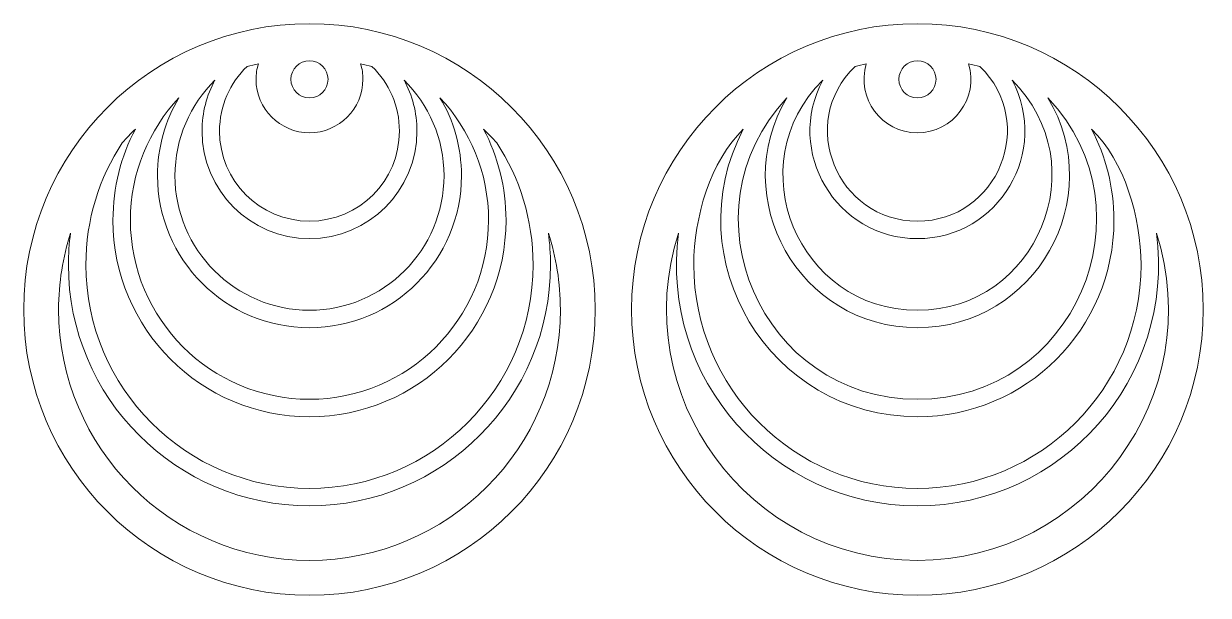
# Model space of a CAD drawing. Header units: inches. Extents: x 9 to 280, y 6 to 138.
import ezdxf

# ---------------------------------------------------------------- set-up
doc = ezdxf.new("R2010")
doc.units = ezdxf.units.IN
doc.header["$MEASUREMENT"] = 0
doc.layers.add('_U+0421_U+043B_U+043E_U+0439 1', color=7, linetype='Continuous')

msp = doc.modelspace()

# ---------------------------------------------------------------- linework, layer by layer
at = {"layer": '_U+0421_U+043B_U+043E_U+0439 1', "color": 1, "lineweight": 9, "true_color": 0xff0000}
for points, knots in [([(74.5, 137.5), (38.33, 137.5), (9, 108.17), (9, 72), (9, 35.82), (38.33, 6.5), (74.5, 6.5), (110.68, 6.5), (140, 35.82), (140, 72), (140, 108.17), (110.68, 137.5), (74.5, 137.5)], [0, 0, 0, 0, 1, 1, 1, 2, 2, 2, 3, 3, 3, 4, 4, 4, 4]), ([(148.33, 72), (148.33, 35.82), (177.66, 6.5), (213.83, 6.5), (250.01, 6.5), (279.33, 35.82), (279.33, 72), (279.33, 108.17), (250.01, 137.5), (213.83, 137.5), (177.66, 137.5), (148.33, 108.17), (148.33, 72)], [0, 0, 0, 0, 1, 1, 1, 2, 2, 2, 3, 3, 3, 4, 4, 4, 4]), ([(88.81, 127.7), (92.69, 123.94), (95.12, 118.69), (95.12, 112.88), (95.12, 101.5), (85.87, 92.25), (74.5, 92.25), (63.13, 92.25), (53.88, 101.5), (53.88, 112.88), (53.88, 118.69), (56.31, 123.94), (60.19, 127.7), (61.05, 127.92), (61.91, 128.11), (62.78, 128.29), (62.44, 127.17), (62.25, 125.98), (62.25, 124.75), (62.25, 117.99), (67.74, 112.5), (74.5, 112.5), (81.26, 112.5), (86.75, 117.99), (86.75, 124.75), (86.75, 125.98), (86.57, 127.17), (86.22, 128.29), (87.09, 128.11), (87.96, 127.92), (88.81, 127.7)], [0, 0, 0, 0, 1, 1, 1, 2, 2, 2, 3, 3, 3, 4, 4, 4, 5, 5, 5, 6, 6, 6, 7, 7, 7, 8, 8, 8, 9, 9, 9, 10, 10, 10, 10]), ([(74.5, 129), (76.85, 129), (78.75, 127.1), (78.75, 124.75), (78.75, 122.4), (76.85, 120.5), (74.5, 120.5), (72.15, 120.5), (70.25, 122.4), (70.25, 124.75), (70.25, 127.1), (72.15, 129), (74.5, 129)], [0, 0, 0, 0, 1, 1, 1, 2, 2, 2, 3, 3, 3, 4, 4, 4, 4]), ([(202.11, 128.29), (199.72, 120.4), (205.67, 112.5), (213.83, 112.5), (222.01, 112.5), (227.95, 120.42), (225.56, 128.29), (226.43, 128.11), (227.29, 127.92), (228.14, 127.7), (241.5, 114.8), (232.25, 92.25), (213.83, 92.25), (195.4, 92.25), (186.18, 114.81), (199.53, 127.7), (200.38, 127.92), (201.24, 128.11), (202.11, 128.29)], [0, 0, 0, 0, 1, 1, 1, 2, 2, 2, 3, 3, 3, 4, 4, 4, 5, 5, 5, 6, 6, 6, 6]), ([(218.09, 124.75), (218.09, 122.4), (216.18, 120.5), (213.83, 120.5), (211.49, 120.5), (209.58, 122.4), (209.58, 124.75), (209.58, 127.1), (211.49, 129), (213.83, 129), (216.18, 129), (218.09, 127.1), (218.09, 124.75)], [0, 0, 0, 0, 1, 1, 1, 2, 2, 2, 3, 3, 3, 4, 4, 4, 4]), ([(52.83, 124.57), (50.94, 121.09), (49.88, 117.11), (49.88, 112.88), (49.88, 99.28), (60.9, 88.25), (74.5, 88.25), (88.1, 88.25), (99.12, 99.28), (99.12, 112.88), (99.12, 117.11), (98.06, 121.09), (96.17, 124.57), (101.83, 118.98), (105.33, 111.23), (105.33, 102.67), (105.33, 85.67), (91.5, 71.83), (74.5, 71.83), (57.5, 71.83), (43.67, 85.67), (43.67, 102.67), (43.67, 111.23), (47.17, 118.98), (52.83, 124.57)], [0, 0, 0, 0, 1, 1, 1, 2, 2, 2, 3, 3, 3, 4, 4, 4, 5, 5, 5, 6, 6, 6, 7, 7, 7, 8, 8, 8, 8]), ([(213.83, 71.83), (186.35, 71.83), (172.66, 105.27), (192.16, 124.57), (183.36, 108.3), (195.12, 88.25), (213.83, 88.25), (232.56, 88.25), (244.3, 108.31), (235.51, 124.57), (255.03, 105.25), (241.29, 71.83), (213.83, 71.83)], [0, 0, 0, 0, 1, 1, 1, 2, 2, 2, 3, 3, 3, 4, 4, 4, 4]), ([(39.67, 102.67), (39.67, 83.43), (55.26, 67.83), (74.5, 67.83), (93.74, 67.83), (109.33, 83.43), (109.33, 102.67), (109.33, 109.19), (107.54, 115.3), (104.41, 120.52), (111.31, 113.17), (115.54, 103.3), (115.54, 92.46), (115.54, 69.83), (97.13, 51.42), (74.5, 51.42), (51.87, 51.42), (33.46, 69.83), (33.46, 92.46), (33.46, 103.3), (37.69, 113.17), (44.59, 120.52), (41.47, 115.3), (39.67, 109.19), (39.67, 102.67)], [0, 0, 0, 0, 1, 1, 1, 2, 2, 2, 3, 3, 3, 4, 4, 4, 5, 5, 5, 6, 6, 6, 7, 7, 7, 8, 8, 8, 8]), ([(243.75, 120.51), (268.27, 94.39), (249.67, 51.42), (213.83, 51.42), (178, 51.42), (159.4, 94.39), (183.92, 120.51), (170.13, 97.45), (186.73, 67.83), (213.83, 67.83), (240.93, 67.83), (257.54, 97.44), (243.75, 120.51)], [0, 0, 0, 0, 1, 1, 1, 2, 2, 2, 3, 3, 3, 4, 4, 4, 4]), ([(125.75, 82.25), (125.75, 53.99), (102.76, 31), (74.5, 31), (46.24, 31), (23.25, 53.99), (23.25, 82.25), (23.25, 92.56), (26.32, 102.17), (31.58, 110.21), (32.55, 111.29), (33.55, 112.33), (34.59, 113.34), (31.32, 107.09), (29.46, 99.99), (29.46, 92.46), (29.46, 67.58), (49.62, 47.42), (74.5, 47.42), (99.38, 47.42), (119.54, 67.58), (119.54, 92.46), (119.54, 99.99), (117.68, 107.09), (114.41, 113.34), (115.45, 112.33), (116.45, 111.29), (117.42, 110.21), (122.68, 102.17), (125.75, 92.56), (125.75, 82.25)], [0, 0, 0, 0, 1, 1, 1, 2, 2, 2, 3, 3, 3, 4, 4, 4, 5, 5, 5, 6, 6, 6, 7, 7, 7, 8, 8, 8, 9, 9, 9, 10, 10, 10, 10]), ([(173.93, 113.34), (158.28, 83.49), (179.95, 47.42), (213.83, 47.42), (238.71, 47.42), (258.88, 67.58), (258.88, 92.46), (258.88, 99.99), (257.01, 107.09), (253.74, 113.34), (261.29, 106.05), (265.08, 93.09), (265.08, 82.25), (265.08, 53.99), (242.09, 31), (213.83, 31), (185.57, 31), (162.58, 53.99), (162.58, 82.25), (162.58, 93.1), (166.4, 106.07), (173.93, 113.34)], [0, 0, 0, 0, 1, 1, 1, 2, 2, 2, 3, 3, 3, 4, 4, 4, 5, 5, 5, 6, 6, 6, 7, 7, 7, 7]), ([(74.5, 14.5), (42.79, 14.5), (17, 40.29), (17, 72), (17, 78.11), (17.97, 84), (19.74, 89.53), (19.43, 87.15), (19.25, 84.72), (19.25, 82.25), (19.25, 51.74), (43.99, 27), (74.5, 27), (105.01, 27), (129.75, 51.74), (129.75, 82.25), (129.75, 84.72), (129.57, 87.15), (129.26, 89.53), (131.03, 84), (132, 78.11), (132, 72), (132, 40.29), (106.21, 14.5), (74.5, 14.5)], [0, 0, 0, 0, 1, 1, 1, 2, 2, 2, 3, 3, 3, 4, 4, 4, 5, 5, 5, 6, 6, 6, 7, 7, 7, 8, 8, 8, 8]), ([(159.08, 89.53), (154.67, 56.1), (180.7, 27), (213.83, 27), (246.98, 27), (272.99, 56.11), (268.59, 89.53), (280.5, 52.43), (252.63, 14.5), (213.83, 14.5), (175.03, 14.5), (147.17, 52.44), (159.08, 89.53)], [0, 0, 0, 0, 1, 1, 1, 2, 2, 2, 3, 3, 3, 4, 4, 4, 4])]:
    msp.add_open_spline(points, degree=3, knots=knots, dxfattribs=at)

doc.saveas('drawing.dxf')
